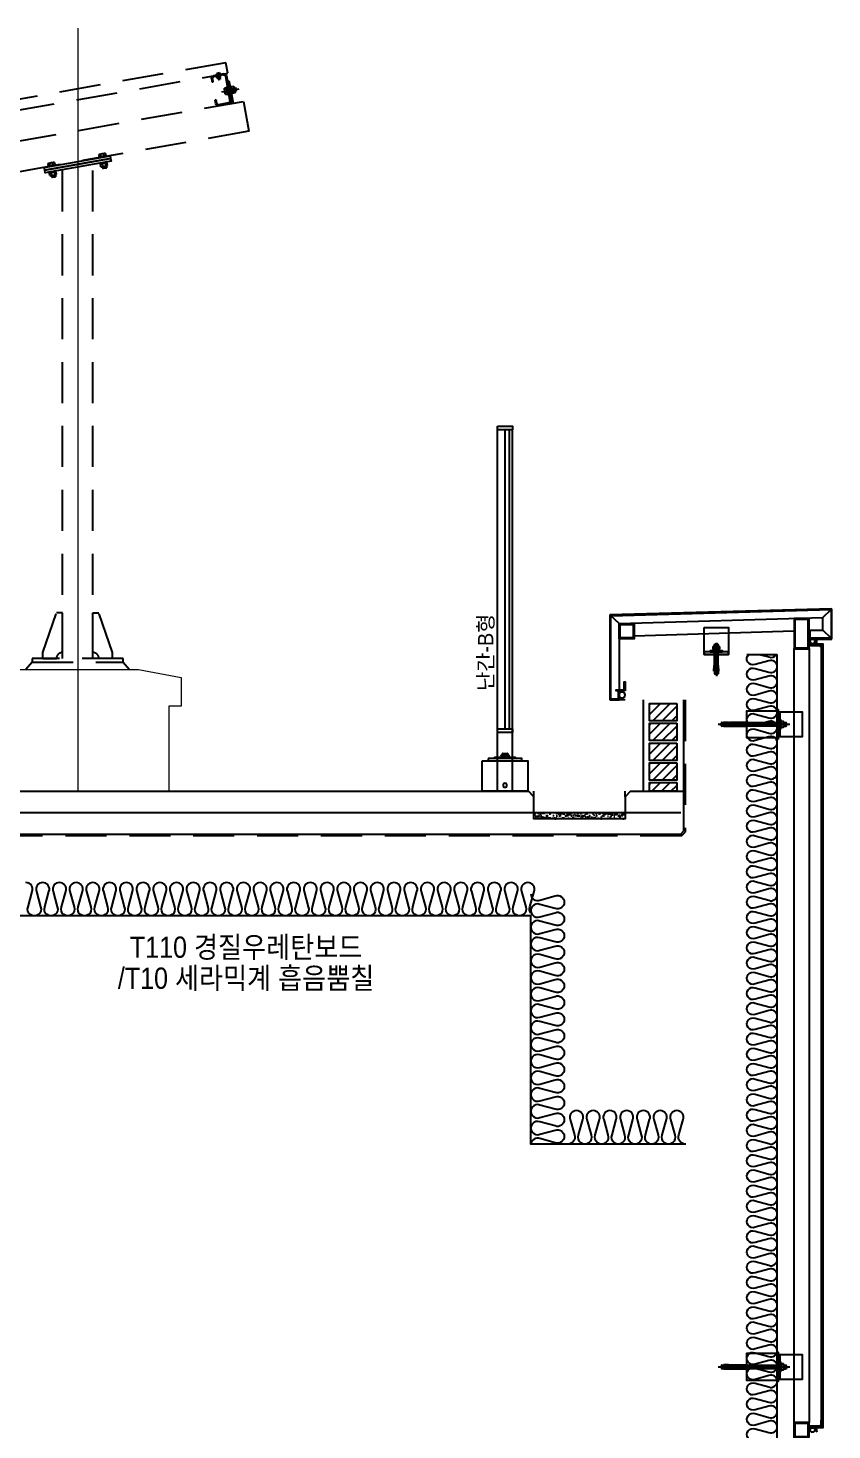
# Model space of a CAD drawing. Header units: millimetres. Extents: x 19868 to 801382, y -4805 to 85279.
# Drawn here: x 551775 to 554418, y 78629 to 83238 of the extents above; entities that cross this region are included whole.
import ezdxf
from ezdxf.enums import TextEntityAlignment as Align

# ---------------------------------------------------------------- set-up
doc = ezdxf.new("R2010")
doc.units = ezdxf.units.MM
doc.header["$LTSCALE"] = 250
doc.linetypes.add('CENTER', pattern=[50.8, 31.75, -6.35, 6.35, -6.35])
doc.linetypes.add('HID', pattern=[2.8, 1.8, -1])
for name, color, linetype in [('0-Sheet', 7, 'Continuous'), ('A-ELE-8', 8, 'Continuous'), ('A-ETC-8', 8, 'Continuous'), ('A-FIN', 6, 'Continuous'), ('A-FIN-8', 8, 'Continuous'), ('A-FIN-9', 7, 'Continuous'), ('A-HAT', 252, 'Continuous'), ('A-HAT-9', 9, 'Continuous'), ('A-HAT-WIREMESH', 9, 'g_mesh'), ('A-WALL', 3, 'Continuous'), ('A-WP', 1, 'HID'), ('ISL', 251, 'Continuous'), ('S-ELE-5', 8, 'Continuous'), ('태양광', 7, 'Continuous'), ('태양광 모듈', 150, 'Continuous'), ('태양광구조물', 7, 'Continuous')]:
    doc.layers.add(name, color=color, linetype=linetype)
doc.layers.add('A-ELE-9', color=9, linetype='Continuous', lineweight=5)
doc.layers.add('CEN', color=1, linetype='Continuous', lineweight=9)
doc.layers.add('NOPLOT', color=191, linetype='Continuous', plot=False)
doc.layers.add('NOPLOT-단열', color=225, linetype='Continuous', plot=False)
doc.styles.add('Gdim', font='')
doc.styles.get('Gdim').set_extended_font_data('Dotum')
doc.linetypes.add('g_mesh', pattern='A,10,-0.8,["X",Gdim,S=0.6,R=0,X=-0.15,Y=-0.3],-0.8', length=11.6)

# ---------------------------------------------------------------- blocks, each defined once
blk = doc.blocks.new('A$C632c858f')
at = {"layer": 'A-ETC-8'}
blk.add_arc((-2.8, 0), 24, 341.8248, 18.1752, dxfattribs=at)
blk.add_ellipse((34, 0), major_axis=(7.59, 0), ratio=0.987937, dxfattribs=at)
blk = doc.blocks.new('A$Cae507117')
at = {"layer": 'A-ETC-8'}
for points in [[(-50, 0), (-50, -50), (0, -50), (0, 0)], [(-46.8, -3.2), (-46.8, -46.8), (-3.2, -46.8), (-3.2, -3.2)]]:
    blk.add_lwpolyline(points, close=True, dxfattribs=at)
blk = doc.blocks.new('너트 M12')
for p, q in [((-9, 0), (9, 0)), ((-9.5, -9), (-9.5, -0.5)), ((9, -9.5), (-9, -9.5)), ((0, -8.3), (0, -1.2)), ((9.5, -0.5), (9.5, -9))]:
    blk.add_line(p, q)
for centre, start, end in [((-9, -0.5), 90, 180), ((-9, -9), 180, 270), ((9, -0.5), 0, 90), ((9, -9), 270, 0)]:
    blk.add_arc(centre, 0.5, start, end)
at = {"extrusion": (0, 0, -1)}
for centre, major_axis, ratio, start_param, end_param in [((-4.8, -0.9), (-4.75, 0.31), 0.185359, -0.024388, 3.141593), ((4.8, -0.9), (4.75, 0.31), 0.185108, 3.141593, 6.30754), ((-4.8, -8.6), (4.75, 0.31), 0.187111, 0, 3.166211), ((4.8, -8.6), (-4.75, 0.31), 0.185991, 3.117121, 6.283185)]:
    blk.add_ellipse(centre, major_axis=major_axis, ratio=ratio, start_param=start_param, end_param=end_param, dxfattribs=at)
blk = doc.blocks.new('A$C4fb6b26a')
at = {"layer": 'A-ETC-8'}
for p, q in [((-277.5, -40), (-42.5, -40)), ((-267.5, -35.5), (-267.5, -44.5)), ((-265.5, -34), (-266, -34)), ((-266, -46), (-265.5, -46)), ((-254.5, -35.5), (-265.5, -34)), ((-265.5, -46), (-254.5, -44.5)), ((-260.1, -34.8), (-260.1, -36.5)), ((-260.1, -43.5), (-260.1, -45.2)), ((-259.6, -37.3), (-257.8, -38.5)), ((-259.6, -42.7), (-257.8, -41.5)), ((-244.1, -33.8), (-259.1, -33.8)), ((-249.6, -39), (-256.2, -39)), ((-249.6, -41), (-256.2, -41)), ((-254.5, -35.5), (-240.5, -35.5)), ((-254.5, -44.5), (-240.5, -44.5)), ((-249.1, -38.5), (-249.1, -38)), ((-249.1, -42), (-249.1, -41.5)), ((-245.1, -42), (-245.1, -38)), ((-244.1, -33.8), (-241.1, -33.8)), ((-241.1, -33.8), (-241.1, -46.2)), ((-240.5, -46), (-240.5, -34)), ((-237.5, -34), (-240.5, -34)), ((-240.5, -46), (-237.5, -46)), ((-237.5, -46), (-237.5, -34)), ((-183.5, -34), (-237.5, -34)), ((-237.5, -46), (-183.5, -46)), ((-183.5, -34), (-74, -34)), ((-74, -46), (-183.5, -46)), ((-80, 0), (-80, -80)), ((-62.7, -44.5), (-52.5, -44.5)), ((-62.5, -34), (-54, -34)), ((-62.5, -35.5), (-52.5, -35.5)), ((-62.5, -46), (-54, -46)), ((-54, -46), (-54, -34)), ((-52.5, -35.5), (-54, -34)), ((-52.5, -44.5), (-54, -46)), ((-52.5, -44.5), (-52.5, -35.5)), ((-259.1, -46.2), (-244.1, -46.2)), ((-244.1, -46.2), (-241.1, -46.2))]:
    blk.add_line(p, q, dxfattribs=at)
for points in [[(-83.5, 4.5), (-83.5, -84.5), (-183.5, -84.5), (-183.5, 4.5)], [(-80, -80), (-74, -80), (-74, 0), (-80, 0)], [(-74, -25), (-74, -55), (-72, -55), (-72, -25)]]:
    blk.add_lwpolyline(points, close=True, dxfattribs=at)
blk.add_lwpolyline([(-80, 7.5), (-80, -87.5, -0.414214), (-81, -88.5), (-83.5, -88.5), (-83.5, 8.5), (-81, 8.5, -0.414214)], format="xyb", close=True, dxfattribs=at)
blk.add_lwpolyline([(-80, -80), (0, -80), (0, 0), (-80, 0)], dxfattribs=at)
for centre, radius, start, end in [((-266, -35.5), 1.5, 90, 180), ((-266, -44.5), 1.5, 180, 270), ((-259.1, -34.8), 1, 90, 180), ((-259.1, -36.5), 1, 180, 236.3099), ((-259.1, -43.5), 1, 123.6901, 180), ((-259.1, -45.2), 1, 180, 270), ((-256.2, -36), 3, 236.3099, 270), ((-256.2, -44), 3, 90, 123.6901), ((-249.6, -38.5), 0.5, 270, 0), ((-249.6, -41.5), 0.5, 0, 90), ((-247.1, -38), 2, 90, 180), ((-247.1, -42), 2, 180, 270), ((-247.1, -38), 2, 0, 90), ((-247.1, -42), 2, 270, 0)]:
    blk.add_arc(centre, radius, start, end, dxfattribs=at)
at = {"layer": 'A-ETC-8', "xscale": -1, "rotation": 90}
blk.add_blockref('너트 M12', (-72, -40), dxfattribs=at)
blk = doc.blocks.new('A$Cab6a45e4')
at = {"layer": 'A-HAT-9'}
h = blk.add_hatch(dxfattribs=at)
h.set_pattern_fill('AR-SAND', color=256, scale=0.3)
h.set_pattern_definition([(37.5, (-113396.389, 321984.363), (-0.4800094, 14.6823971), [0, -11.5824, 0, -12.954, 0, -12.3825]), (7.5, (-113396.389, 321984.363), (13.4856985, 21.504753), [0, -6.2484, 0, -10.4394, 0, -4.0005]), (327.5, (-113405.761, 321984.363), (23.7297711, 0.04311554), [0, -3.81, 0, -13.716, 0, -17.907]), (317.5, (-113405.761, 321984.363), (22.9066936, 6.6878797), [0, -1.905, 0, -8.9916, 0, -10.287])])
h.paths.add_polyline_path([(0, 45), (300, 45), (300, 25), (0, 25)])
at = {"layer": 'A-FIN'}
for points in [[(-18, 116), (0, 98), (0, 25), (300, 25), (300, 98), (318, 116)], [(0, 45), (300, 45)]]:
    blk.add_lwpolyline(points, dxfattribs=at)
at = {"layer": 'NOPLOT'}
for p, q in [((0, 98), (0, 116)), ((300, 98), (300, 116))]:
    blk.add_line(p, q, dxfattribs=at)
blk = doc.blocks.new('M12-STUD ANCHOR')
at = {"layer": 'A-ETC-8'}
for p, q in [((22.7, 48), (23.9, 49.2)), ((34.7, 48), (22.7, 48)), ((22.7, -20.8), (22.7, 48)), ((33.5, 49.2), (23.9, 49.2)), ((23.9, -20.8), (23.9, 49.2)), ((28.7, 54.2), (28.7, -55.8)), ((33.5, 49.2), (34.7, 48)), ((33.5, -20.8), (33.5, 49.2)), ((34.7, -20.8), (34.7, 48)), ((17.8, 33.7), (17.8, 40.7)), ((28.2, 30.2), (18, 31.2)), ((18, 28.2), (18, 31.2)), ((18, 31.2), (29.2, 31.2)), ((28.2, 27.2), (18, 28.2)), ((28.7, 42.2), (19.2, 42.2)), ((28.7, 32.2), (19.2, 32.2)), ((23.3, 33.7), (23.3, 40.7)), ((28.2, 27.2), (28.2, 30.2)), ((39.5, 28.2), (28.2, 28.2)), ((28.7, 42.2), (38.2, 42.2)), ((28.7, 32.2), (38.2, 32.2)), ((29.2, 29.2), (29.2, 32.2)), ((39.5, 31.2), (29.2, 32.2)), ((39.5, 28.2), (29.2, 29.2)), ((34.2, 33.7), (34.2, 40.7)), ((39.5, 28.2), (39.5, 31.2)), ((39.7, 33.7), (39.7, 40.7)), ((20.5, -38.8), (21.7, -20.8)), ((28.7, -38.8), (20.5, -38.8)), ((21.7, -20.8), (24.3, -20.8)), ((22.7, -18.4), (34.7, -18.4)), ((22.7, -38.8), (22.7, -48.4)), ((22.7, -41.2), (34.7, -41.2)), ((22.7, -42.4), (34.7, -42.4)), ((28.7, -20.8), (24.8, -20.8)), ((25.8, -32.3), (32, -26.1)), ((26.2, -32.6), (32.3, -26.5)), ((31.1, -35.9), (27.5, -35.9)), ((31.1, -36.4), (27.5, -36.4)), ((35.7, -20.8), (28.7, -20.8)), ((31.1, -38.8), (28.7, -38.8)), ((32.3, -38.8), (36.9, -38.8)), ((34.7, -38.8), (34.7, -48.4)), ((36.9, -38.8), (35.7, -20.8)), ((22.7, -48.4), (28.7, -48.4)), ((28.7, -50.8), (22.7, -48.4)), ((28.7, -50.8), (34.7, -48.4)), ((34.7, -48.4), (28.7, -48.4))]:
    blk.add_line(p, q, dxfattribs=at)
for centre, radius, start, end in [((19.2, 40.7), 1.47, 90, 180), ((19.2, 33.7), 1.47, 180, 270), ((21.8, 40.7), 1.47, 360, 90), ((21.8, 33.7), 1.47, 270, 360), ((24.7, 40.7), 1.47, 90, 180), ((24.7, 33.7), 1.47, 180, 270), ((32.8, 40.7), 1.47, 360, 90), ((32.8, 33.7), 1.47, 270, 360), ((35.7, 40.7), 1.47, 90, 180), ((35.7, 33.7), 1.47, 180, 270), ((38.2, 40.7), 1.47, 360, 90), ((38.2, 33.7), 1.47, 270, 360), ((27.7, -21.9), 3.6, 161.9622, 315), ((27.7, -21.9), 3.12, 159.0667, 315), ((27.5, -34), 2.4, 135, 270), ((27.5, -34), 1.92, 135, 270), ((31.1, -25.3), 1.68, 315, 135), ((31.1, -25.3), 1.2, 315, 135), ((31.1, -37.6), 1.68, 314.4153, 90), ((31.1, -37.6), 1.2, 270, 90)]:
    blk.add_arc(centre, radius, start, end, dxfattribs=at)
blk = doc.blocks.new('A$C7453124a')
at = {"layer": 'A-ETC-8'}
for points in [[(-40, 88.4), (40, 88.4), (40, 0), (-40, 0)], [(-40, 8), (-40, 0), (40, 0), (40, 8)], [(-20, 8), (20, 8), (20, 12), (-20, 12)]]:
    blk.add_lwpolyline(points, close=True, dxfattribs=at)
blk.add_blockref('M12-STUD ANCHOR', (-28.7, -16.2), dxfattribs=at)
blk = doc.blocks.new('A$C74a2a393')
at = {"layer": 'A-ETC-8'}
for points in [[(-50, -100), (-50, 0), (0, 0), (0, -100)], [(-46.8, -96.8), (-46.8, -3.2), (-3.2, -3.2), (-3.2, -96.8)]]:
    blk.add_lwpolyline(points, close=True, dxfattribs=at)
blk = doc.blocks.new('A$Ca447c92b')
at = {"layer": '0-Sheet'}
for p, q in [((-250, 130, 0), (-250, -150)), ((-247, -147), (-247, 127.1, 0)), ((-223, -120), (-223, -147)), ((-208, -120), (-220, -120)), ((-220, -150), (-220, -123)), ((-220, -123), (-208, -123)), ((-208, -123), (-208, -120)), ((-250, -150), (-220, -150)), ((-223, -147), (-247, -147))]:
    blk.add_line(p, q, dxfattribs=at)
at = {"layer": 'A-ETC-8'}
for p, q in [((450, 120.9, 0), (477, 147, 0)), ((-220, 100.9, 0), (-247, 127, 0)), ((-220, 100.9, 0), (450, 120.9, 0)), ((-220, 100.9, 0), (-220, -120)), ((-170, 61.3, 0), (355, 77.4, 0)), ((408, 53, 0), (408, 80, 0)), ((477, 53, 0), (450, 80, 0))]:
    blk.add_line(p, q, dxfattribs=at)
at = {"layer": 'A-ETC-8', "elevation": 0}
blk.add_lwpolyline([(408, 80), (450, 80), (450, 120.9)], dxfattribs=at)
blk.add_lwpolyline([(442, 31), (407, 31), (407, 42), (405, 42), (405, 29), (440.3, 29, 0.226541), (444, 25.3), (444, 10.3), (446, 10.3), (446, 27, -0.414214)], format="xyb", close=True, dxfattribs=at)
blk.add_lwpolyline([(-200, -120), (-230, -120), (-230, -117), (-203, -117), (-203, -90), (-200, -90)], close=True, dxfattribs=at)
at = {"layer": 'A-ETC-8'}
blk.add_arc((-210, -213.7), 64.5, 81.0843, 98.9157, dxfattribs=at)
at = {"layer": 'A-ETC-8', "extrusion": (0, 0, -1)}
blk.add_ellipse((-210, -133.5), major_axis=(0, 10), ratio=0.999542, dxfattribs=at)
at = {"layer": 'A-FIN-9'}
for p, q in [((480, 150, 0), (-250, 130, 0)), ((-247, 127, 0), (477, 147, 0)), ((477, 147, 0), (477, 53, 0)), ((480, 50, 0), (480, 150, 0)), ((405, 53, 0), (405, 43, 0)), ((477, 53, 0), (405, 53, 0)), ((405, 53, 0), (405, 43, 0)), ((408, 43, 0), (408, 50, 0)), ((408, 43, 0), (408, 50, 0)), ((408, 50, 0), (480, 50, 0)), ((405, 43, 0), (408, 43, 0)), ((405, 43, 0), (408, 43, 0))]:
    blk.add_line(p, q, dxfattribs=at)
at = {"layer": 'A-ETC-8', "xscale": -1}
for name, p in [('A$Cae507117', (-220, 100.9, 0)), ('A$C74a2a393', (355.2, 118.1, 0))]:
    blk.add_blockref(name, p, dxfattribs=at)
at = {"layer": 'A-ETC-8'}
blk.add_blockref('A$C7453124a', (100, 0), dxfattribs=at)
at = {"layer": 'A-ETC-8', "rotation": 180}
blk.add_blockref('A$C632c858f', (450, 42.5, 0), dxfattribs=at)
blk.add_blockref('A$C632c858f', (450, 42.5, 0), dxfattribs=at)
blk = doc.blocks.new('옥탑난간')
at = {"layer": 'A-ELE-8'}
for p, q in [((-25, 0), (-25, 1188)), ((-15, 205), (-15, 1188)), ((0, 205), (0, 1188)), ((25, 0), (25, 1188)), ((-35, 110.5), (35, 110.5)), ((-13, 117.5), (-13, 111.5)), ((11, 118.5), (-11, 118.5)), ((-9, 123.5), (-8, 124.5)), ((-9, 123.5), (-9, 111.5)), ((9, 123.5), (-9, 123.5)), ((8, 124.5), (-8, 124.5)), ((-8, 124.5), (-8, 118.5)), ((8, 124.5), (9, 123.5)), ((8, 124.5), (8, 118.5)), ((9, 123.5), (9, 111.5)), ((13, 117.5), (13, 111.5))]:
    blk.add_line(p, q, dxfattribs=at)
for points in [[(25, 1200), (-25, 1200), (-25, 1188), (25, 1188)], [(25, 205), (-25, 205), (-25, 193), (25, 193)], [(75, 100), (-75, 100), (-75, 0), (75, 0)], [(55, 108), (55, 100), (-55, 100), (-55, 108)], [(35, 108), (35, 110.5), (-35, 110.5), (-35, 108)]]:
    blk.add_lwpolyline(points, close=True, dxfattribs=at)
blk.add_circle((0, 19.5), 6.5, dxfattribs=at)
for centre, radius, start, end in [((-11, 116), 2.5, 36.8699, 143.1301), ((-11, 113), 2.5, 216.8699, 323.1301), ((0, 77.5), 41, 77.3196, 102.6804), ((0, 151.5), 41, 257.3196, 282.6804), ((11, 116), 2.5, 36.8699, 143.1301), ((11, 113), 2.5, 216.8699, 323.1301), ((11, 113), 2.5, 216.8699, 323.1301)]:
    blk.add_arc(centre, radius, start, end, dxfattribs=at)
blk = doc.blocks.new('G$CE9AAA169')
at = {"color": 8}
for p, q in [((10.9, 18), (10, 17.1)), ((10, 6.9), (10, 17.1)), ((10, 6.9), (10.9, 6)), ((15.3, 18), (10.9, 18)), ((10.9, 6), (10.9, 18)), ((15.3, 6), (10.9, 6)), ((15.3, 3.8), (15.3, 20.2)), ((16.2, 23), (24.4, 23)), ((24.4, 17.5), (16.2, 17.5)), ((24.4, 6.5), (16.2, 6.5)), ((16.2, 1), (24.4, 1)), ((25.3, 3.8), (25.3, 20.2)), ((28.3, 12), (25.3, 13.7)), ((25.3, 12), (28.3, 10.3)), ((47.1, 23), (40, 23)), ((40, 1), (40, 23)), ((40, 17.5), (47.1, 17.5)), ((40, 6.5), (47.1, 6.5)), ((47.1, 1), (40, 1)), ((48, 3.8), (48, 20.2))]:
    blk.add_line(p, q, dxfattribs=at)
for points in [[(25.3, 1.3), (28.3, 1.3), (28.3, 22.8), (25.3, 22.8)], [(37.5, 0), (37.5, 24), (40, 24), (40, 0)]]:
    blk.add_lwpolyline(points, close=True, dxfattribs=at)
for centre, radius, start, end in [((20.1, 20.2), 4.82, 145.3301, 214.6699), ((33.3, 12), 18, 162.2591, 197.7409), ((20.1, 3.8), 4.82, 145.3301, 214.6699), ((20.5, 20.2), 4.82, 325.3301, 34.6699), ((7.3, 12), 18, 342.2591, 17.7409), ((20.5, 3.8), 4.82, 325.3301, 34.6699), ((43.2, 20.2), 4.82, 325.3301, 34.6699), ((30, 12), 18, 342.2591, 17.7409), ((43.2, 3.8), 4.82, 325.3301, 34.6699)]:
    blk.add_arc(centre, radius, start, end, dxfattribs=at)
at = {"layer": '태양광', "color": 1, "linetype": 'CENTER', "ltscale": 0.3}
blk.add_line((58, 12), (0, 12), dxfattribs=at)
blk = doc.blocks.new('G$C40D0023C')
at = {"color": 8}
for p, q in [((0, 10.1), (0, 1.4)), ((0.5, 11.5), (4.5, 11.5)), ((0.5, 8.7), (4.5, 8.7)), ((0.5, 2.9), (4.5, 2.9)), ((0.5, 0), (4.5, 0)), ((5, 10.1), (5, 1.4))]:
    blk.add_line(p, q, dxfattribs=at)
for centre, radius, start, end in [((2.4, 10.1), 2.43, 143.5307, 216.4693), ((9, 5.8), 9, 161.2917, 198.7083), ((2.4, 1.4), 2.43, 143.5307, 216.4693), ((2.6, 10.1), 2.43, 323.5307, 36.4693), ((-4, 5.8), 9, 341.2917, 18.7083), ((2.6, 1.4), 2.43, 323.5307, 36.4693)]:
    blk.add_arc(centre, radius, start, end, dxfattribs=at)
blk = doc.blocks.new('G$C8948AF4A')
at = {"color": 8}
for p, q in [((0, 12.2), (1.5, 12.2)), ((0, 0), (0, 12.2)), ((0, 7), (1.5, 6.1)), ((0, 6.1), (1.5, 5.2)), ((1.5, 0), (0, 0)), ((1.5, 12.2), (1.5, 0))]:
    blk.add_line(p, q, dxfattribs=at)
blk = doc.blocks.new('G$C516BF46D')
for name, p in [('G$C40D0023C', (0, 0.3)), ('G$C8948AF4A', (5, 0))]:
    blk.add_blockref(name, p)
blk = doc.blocks.new('G$C8DD5E604')
at = {"color": 1, "linetype": 'CENTER', "ltscale": 0.3}
blk.add_line((0, 6.1), (23, 6.1), dxfattribs=at)
at = {"color": 8}
for p, q in [((1.1, 8.6), (1.6, 9.1)), ((1.1, 8.6), (1.1, 3.6)), ((1.1, 8.6), (6.4, 8.6)), ((1.6, 3.1), (1.1, 3.6)), ((1.1, 3.6), (6.4, 3.6)), ((1.6, 3.1), (1.6, 9.1)), ((12.9, 9.1), (1.6, 9.1)), ((12.9, 3.1), (1.6, 3.1)), ((16.1, 0), (16.1, 12.2)), ((16.1, 12.2), (17.6, 12.2)), ((16.1, 7), (17.6, 6.1)), ((16.1, 6.1), (17.6, 5.2)), ((17.6, 0), (16.1, 0)), ((17.6, 12.2), (17.6, 0)), ((21.1, 11.9), (17.6, 11.9)), ((17.6, 11.9), (17.6, 0.3)), ((21.1, 9), (17.6, 9)), ((21.1, 3.2), (17.6, 3.2)), ((21.1, 0.3), (17.6, 0.3)), ((21.6, 10.4), (21.6, 1.8))]:
    blk.add_line(p, q, dxfattribs=at)
for centre, radius, start, end in [((19.2, 10.4), 2.43, 323.5307, 36.4693), ((12.6, 6.1), 9, 341.2917, 18.7083), ((19.2, 1.8), 2.43, 323.5307, 36.4693)]:
    blk.add_arc(centre, radius, start, end, dxfattribs=at)
blk.add_blockref('G$C516BF46D', (6.4, 0), dxfattribs=at)
blk = doc.blocks.new('G$CC1AFC2AA')
at = {"color": 9, "ltscale": 0.1}
for p, q in [((42.3, 100), (76.3, 100)), ((42.5, 96.8), (76.1, 96.8)), ((34.3, 92), (34.3, 8)), ((34.3, 67), (34.3, 8)), ((37.5, 91.8), (37.5, 8)), ((81.1, 91.8), (81.1, 80)), ((81.1, 80), (84.3, 80)), ((84.3, 92), (84.3, 80)), ((42.3, 0), (76.3, 0)), ((42.5, 3.2), (76.1, 3.2)), ((81.1, 8.2), (81.1, 20)), ((81.1, 20), (84.3, 20)), ((84.3, 8), (84.3, 20))]:
    blk.add_line(p, q, dxfattribs=at)
at = {"color": 9}
for p, q in [((28.3, 70), (28.3, 0)), ((34.3, 75), (33.3, 75)), ((34.3, 75), (34.3, 0)), ((34.3, 75), (34.3, 0)), ((28.3, 0), (34.3, 0))]:
    blk.add_line(p, q, dxfattribs=at)
at = {"color": 9, "ltscale": 0.1}
for centre, radius, start, end in [((42.3, 92), 8, 90, 180), ((42.5, 91.8), 5, 90, 180), ((76.1, 91.8), 5, 0, 90), ((76.3, 92), 8, 0, 90), ((42.3, 8), 8, 180, 270), ((42.5, 8.2), 5, 180, 270), ((76.1, 8.2), 5, 270, 0), ((76.3, 8), 8, 270, 0)]:
    blk.add_arc(centre, radius, start, end, dxfattribs=at)
at = {"color": 9}
blk.add_arc((33.3, 70), 5, 90, 180, dxfattribs=at)
at = {"layer": '태양광', "color": 9, "rotation": 90}
blk.add_blockref('G$C8DD5E604', (65.4, 83.9), dxfattribs=at)
at = {"layer": '태양광', "color": 9}
blk.add_blockref('G$CE9AAA169', (0, 31), dxfattribs=at)
blk = doc.blocks.new('G$CB3066EF5')
at = {"layer": '태양광', "color": 8}
for p, q in [((0.9, 18), (0, 17.1)), ((0, 6.9), (0, 17.1)), ((0, 6.9), (0.9, 6)), ((6.5, 18), (0.9, 18)), ((0.9, 6), (0.9, 18)), ((6.5, 6), (0.9, 6)), ((6.5, 3.8), (6.5, 20.2)), ((7.4, 23), (15.6, 23)), ((15.6, 17.5), (7.4, 17.5)), ((15.6, 6.5), (7.4, 6.5)), ((7.4, 1), (15.6, 1)), ((16.5, 3.8), (16.5, 20.2)), ((19.5, 12), (16.5, 13.7)), ((16.5, 12), (19.5, 10.3)), ((47.1, 23), (40, 23)), ((40, 1), (40, 23)), ((40, 17.5), (47.1, 17.5)), ((40, 6.5), (47.1, 6.5)), ((47.1, 1), (40, 1)), ((48, 3.8), (48, 20.2))]:
    blk.add_line(p, q, dxfattribs=at)
for points in [[(16.5, 1.2), (19.5, 1.2), (19.5, 22.8), (16.5, 22.8)], [(37.5, 0), (37.5, 24), (40, 24), (40, 0)]]:
    blk.add_lwpolyline(points, close=True, dxfattribs=at)
for centre, radius, start, end in [((11.3, 20.2), 4.82, 145.3301, 214.6699), ((24.5, 12), 18, 162.2591, 197.7409), ((11.3, 3.8), 4.82, 145.3301, 214.6699), ((11.7, 20.2), 4.82, 325.3301, 34.6699), ((-1.5, 12), 18, 342.2591, 17.7409), ((11.7, 3.8), 4.82, 325.3301, 34.6699), ((43.2, 20.2), 4.82, 325.3301, 34.6699), ((30, 12), 18, 342.2591, 17.7409), ((43.2, 3.8), 4.82, 325.3301, 34.6699)]:
    blk.add_arc(centre, radius, start, end, dxfattribs=at)
blk = doc.blocks.new('G$CB85E6AD0')
at = {"color": 9}
for points in [[(0, 37.5), (220, 37.5), (220, 28.5), (0, 28.5)], [(0, 28.5), (220, 28.5), (220, 19.5), (0, 19.5)]]:
    blk.add_lwpolyline(points, close=True, dxfattribs=at)
at = {"rotation": 90}
for p in [(37, 0), (207, 0)]:
    blk.add_blockref('G$CB3066EF5', p, dxfattribs=at)
blk = doc.blocks.new('A$Ce87958d9')
at = {"layer": 'A-ELE-9', "linetype": 'Continuous', "ltscale": 0.3, "elevation": 0}
blk.add_lwpolyline([(-2100, -420), (-2100, -140), (-2140, -140), (-2140, -45.7), (-2000, -20), (-1600, -20), (-1460, -45.7), (-1460, -140), (-1500, -140), (-1500, -420)], dxfattribs=at)
at = {"layer": 'CEN', "linetype": 'Continuous'}
blk.add_line((-1800, 2089.1, 0), (-1800, -420, 0), dxfattribs=at)
at = {"layer": 'S-ELE-5', "linetype": 'HID', "ltscale": 0.3}
for p, q in [((-1850, 16, 0), (-1850, 1623.4, 0)), ((-1750, 16, 0), (-1750, 1641, 0)), ((-1914.5, 36, 0), (-1870, 166, 0)), ((-1850, 166, 0), (-1870, 166, 0)), ((-1850, 36, 0), (-1850, 166, 0)), ((-1750, 36, 0), (-1750, 166, 0)), ((-1750, 166, 0), (-1730, 166, 0)), ((-1685.5, 36, 0), (-1730, 166, 0)), ((-1950, 4, 0), (-1970, -20, 0)), ((-1914.5, 16, 0), (-1914.5, 36, 0)), ((-1914.5, 16, 0), (-1870, 16, 0)), ((-1685.5, 16, 0), (-1730, 16, 0)), ((-1685.5, 16, 0), (-1685.5, 36, 0)), ((-1650, 4, 0), (-1630, -20, 0))]:
    blk.add_line(p, q, dxfattribs=at)
at = {"layer": 'S-ELE-5', "linetype": 'HID', "ltscale": 0.3, "elevation": 0}
blk.add_lwpolyline([(-1950, 16), (-1950, 4), (-1650, 4), (-1650, 16)], close=True, dxfattribs=at)
at = {"layer": 'S-ELE-5', "linetype": 'HID', "ltscale": 0.3}
for centre, start, end in [((-1850, 16, 0), 90, 180), ((-1750, 16, 0), 0, 90)]:
    blk.add_arc(centre, 20, start, end, dxfattribs=at)
at = {"layer": '태양광 모듈', "linetype": 'HID', "ltscale": 0.3, "elevation": 0}
blk.add_lwpolyline([(-2423.4, 1743.6), (-1306.7, 1940.5), (-1312.8, 1975), (-2429.5, 1778.1)], close=True, dxfattribs=at)
at = {"layer": '태양광구조물', "color": 9, "linetype": 'HID', "ltscale": 0.3, "elevation": 0}
blk.add_lwpolyline([(-6966.7, 841), (-1254.8, 1848.1), (-1237.5, 1749.7), (-6949.4, 742.5)], close=True, dxfattribs=at)
at = {"layer": '태양광구조물', "xscale": -0.9999999999999998, "rotation": 9.999999999999082}
blk.add_blockref('G$CC1AFC2AA', (-1261.4, 1847, 0), dxfattribs=at)
at = {"layer": '태양광구조물', "rotation": 9.999999999993062}
blk.add_blockref('G$CB85E6AD0', (-1903.5, 1594.1, 0), dxfattribs=at)

msp = doc.modelspace()

# ---------------------------------------------------------------- hatches: boundary and pattern name
at = {"layer": 'A-HAT', "lineweight": -3}
h = msp.add_hatch(dxfattribs=at)
h.set_pattern_fill('ANSI31', color=256, scale=7, style=0)
h.set_pattern_definition([(45, (470338.392, 83339.05), (-15.715448, 15.715448), [])])
h.paths.add_polyline_path([(553818.2, 81017.4), (553908.2, 81017.4), (553908.2, 80960.4), (553818.2, 80960.4)])
h = msp.add_hatch(dxfattribs=at)
h.set_pattern_fill('ANSI31', color=256, scale=7, style=0)
h.set_pattern_definition([(45, (470338.392, 83274.05), (-15.715448, 15.715448), [])])
h.paths.add_polyline_path([(553818.2, 80952.4), (553908.2, 80952.4), (553908.2, 80895.4), (553818.2, 80895.4)])
h = msp.add_hatch(dxfattribs=at)
h.set_pattern_fill('ANSI31', color=256, scale=7, style=0)
h.set_pattern_definition([(45, (470338.392, 83209.05), (-15.715448, 15.715448), [])])
h.paths.add_polyline_path([(553818.2, 80887.4), (553908.2, 80887.4), (553908.2, 80830.4), (553818.2, 80830.4)])
h = msp.add_hatch(dxfattribs=at)
h.set_pattern_fill('ANSI31', color=256, scale=7, style=0)
h.set_pattern_definition([(45, (470338.392, 83144.05), (-15.715448, 15.715448), [])])
h.paths.add_polyline_path([(553818.2, 80822.4), (553908.2, 80822.4), (553908.2, 80765.4), (553818.2, 80765.4)])
h = msp.add_hatch(dxfattribs=at)
h.set_pattern_fill('ANSI31', color=256, scale=7, style=0)
h.set_pattern_definition([(45, (470338.392, 83079.05), (-15.715448, 15.715448), [])])
h.paths.add_polyline_path([(553818.2, 80757.4), (553908.2, 80757.4), (553908.2, 80728.9), (553818.2, 80728.9)])

# ---------------------------------------------------------------- linework, layer by layer
at = {"layer": '0-Sheet'}
msp.add_line((553730.2, 81055.9, 0), (553730.2, 81058.9, 0), dxfattribs=at)
at = {"layer": 'A-ETC-8'}
for p, q in [((554293.2, 81198.5, 0), (554293.2, 78653.9)), ((554343.2, 81198.5, 0), (554343.2, 78653.9))]:
    msp.add_line(p, q, dxfattribs=at)
at = {"layer": 'A-ETC-8', "elevation": 0}
msp.add_lwpolyline([(554380.2, 78640.4), (554345.2, 78640.4), (554345.2, 78629.4), (554343.2, 78629.4), (554343.2, 78642.4), (554378.6, 78642.4, -0.226541), (554382.2, 78646.1), (554382.2, 78660.8), (554384.2, 78660.8), (554384.2, 78644.4, 0.414214)], format="xyb", close=True, dxfattribs=at)
at = {"layer": 'A-FIN'}
for p, q in [((553798.2, 80728.9, 0), (553798.2, 81028.9, 0)), ((539156.2, 80728.9), (553420.2, 80728.9)), ((553756.2, 80728.9), (553938.2, 80728.9))]:
    msp.add_line(p, q, dxfattribs=at)
at = {"layer": 'A-FIN', "elevation": 0}
msp.add_lwpolyline([(554347.2, 81209.6), (554347.2, 81213.6), (554388.2, 81213.6), (554388.2, 78636.4), (554347.2, 78636.4), (554347.2, 78640.4), (554384.2, 78640.4), (554384.2, 81209.6), (554347.2, 81209.6)], close=True, dxfattribs=at)
at = {"layer": 'A-FIN-8'}
for p, q in [((553930.2, 81028.9, 0), (553930.2, 80597.1)), ((553920, 80586.9), (538656.4, 80586.9)), ((553920, 80586.9), (553930.2, 80597.1))]:
    msp.add_line(p, q, dxfattribs=at)
at = {"layer": 'A-HAT-WIREMESH', "ltscale": 0.6}
msp.add_line((553921.1, 80657.9), (538646.2, 80657.9), dxfattribs=at)
at = {"layer": 'A-WALL'}
for points in [[(553908.2, 81017.4), (553908.2, 80960.4), (553818.2, 80960.4), (553818.2, 81017.4)], [(553908.2, 80952.4), (553908.2, 80895.4), (553818.2, 80895.4), (553818.2, 80952.4)], [(553908.2, 80887.4), (553908.2, 80830.4), (553818.2, 80830.4), (553818.2, 80887.4)], [(553908.2, 80822.4), (553908.2, 80765.4), (553818.2, 80765.4), (553818.2, 80822.4)], [(553908.2, 80757.4), (553908.2, 80728.9), (553818.2, 80728.9), (553818.2, 80757.4)]]:
    msp.add_lwpolyline(points, close=True, dxfattribs=at)
at = {"layer": 'A-WP', "ltscale": 0.3}
for p, q in [((553935.2, 81028.9, 0), (553935.2, 80594.1)), ((553923.1, 80581.9), (538653.4, 80581.9)), ((553923.1, 80581.9), (553935.2, 80594.1))]:
    msp.add_line(p, q, dxfattribs=at)
at = {"layer": 'ISL'}
for p in [(554138.2, 81178.9, 0), (554238.2, 75828.9)]:
    msp.add_line(p, (554238.2, 81178.9, 0), dxfattribs=at)
for points in [[(554165.3, 78595.2, -1.449198), (554165.3, 78632.6), (554211.1, 78620.2, 0.524856), (554238.2, 78638.9, 0.524856), (554211.1, 78657.6), (554165.3, 78645.2, -1.449198), (554165.3, 78682.6), (554211.1, 78670.2, 0.524856), (554238.2, 78688.9, 0.524856), (554211.1, 78707.6), (554165.3, 78695.2, -1.449198), (554165.3, 78732.6), (554211.1, 78720.2, 0.524856), (554238.2, 78738.9, 0.524856), (554211.1, 78757.6), (554165.3, 78745.2, -1.449198), (554165.3, 78782.6), (554211.1, 78770.2, 0.524856), (554238.2, 78788.9, 0.524856), (554211.1, 78807.6), (554165.3, 78795.2, -1.449198), (554165.3, 78832.6), (554211.1, 78820.2, 0.524856), (554238.2, 78838.9, 0.524856), (554211.1, 78857.6), (554165.3, 78845.2, -1.449198), (554165.3, 78882.6), (554211.1, 78870.2, 0.524856), (554238.2, 78888.9, 0.524856), (554211.1, 78907.6), (554165.3, 78895.2, -1.449198), (554165.3, 78932.6), (554211.1, 78920.2, 0.524856), (554238.2, 78938.9, 0.524856), (554211.1, 78957.6), (554165.3, 78945.2, -1.449198), (554165.3, 78982.6), (554211.1, 78970.2, 0.524856), (554238.2, 78988.9, 0.524856), (554211.1, 79007.6), (554165.3, 78995.2, -1.449198), (554165.3, 79032.6), (554211.1, 79020.2, 0.524856), (554238.2, 79038.9, 0.524856), (554211.1, 79057.6), (554165.3, 79045.2, -1.449198), (554165.3, 79082.6), (554211.1, 79070.2, 0.524856), (554238.2, 79088.9, 0.524856), (554211.1, 79107.6), (554165.3, 79095.2, -1.449198), (554165.3, 79132.6), (554211.1, 79120.2, 0.524856), (554238.2, 79138.9, 0.524856), (554211.1, 79157.6), (554165.3, 79145.2, -1.449198), (554165.3, 79182.6), (554211.1, 79170.2, 0.524856), (554238.2, 79188.9, 0.524856), (554211.1, 79207.6), (554165.3, 79195.2, -1.449198), (554165.3, 79232.6), (554211.1, 79220.2, 0.524856), (554238.2, 79238.9, 0.524856), (554211.1, 79257.6), (554165.3, 79245.2, -1.449198), (554165.3, 79282.6), (554211.1, 79270.2, 0.524856), (554238.2, 79288.9, 0.524856), (554211.1, 79307.6), (554165.3, 79295.2, -1.449198), (554165.3, 79332.6), (554211.1, 79320.2, 0.524856), (554238.2, 79338.9, 0.524856), (554211.1, 79357.6), (554165.3, 79345.2, -1.449198), (554165.3, 79382.6), (554211.1, 79370.2, 0.524856), (554238.2, 79388.9, 0.524856), (554211.1, 79407.6), (554165.3, 79395.2, -1.449198), (554165.3, 79432.6), (554211.1, 79420.2, 0.524856), (554238.2, 79438.9, 0.524856), (554211.1, 79457.6), (554165.3, 79445.2, -1.449198), (554165.3, 79482.6), (554211.1, 79470.2, 0.524856), (554238.2, 79488.9, 0.524856), (554211.1, 79507.6), (554165.3, 79495.2, -1.449198), (554165.3, 79532.6), (554211.1, 79520.2, 0.524856), (554238.2, 79538.9, 0.524856), (554211.1, 79557.6), (554165.3, 79545.2, -1.449198), (554165.3, 79582.6), (554211.1, 79570.2, 0.524856), (554238.2, 79588.9, 0.524856), (554211.1, 79607.6), (554165.3, 79595.2, -1.449198), (554165.3, 79632.6), (554211.1, 79620.2, 0.524856), (554238.2, 79638.9, 0.524856), (554211.1, 79657.6), (554165.3, 79645.2, -1.449198), (554165.3, 79682.6), (554211.1, 79670.2, 0.524856), (554238.2, 79688.9, 0.524856), (554211.1, 79707.6), (554165.3, 79695.2, -1.449198), (554165.3, 79732.6), (554211.1, 79720.2, 0.524856), (554238.2, 79738.9, 0.524856), (554211.1, 79757.6), (554165.3, 79745.2, -1.449198), (554165.3, 79782.6), (554211.1, 79770.2, 0.524856), (554238.2, 79788.9, 0.524856), (554211.1, 79807.6), (554165.3, 79795.2, -1.449198), (554165.3, 79832.6), (554211.1, 79820.2, 0.524856), (554238.2, 79838.9, 0.524856), (554211.1, 79857.6), (554165.3, 79845.2, -1.449198), (554165.3, 79882.6), (554211.1, 79870.2, 0.524856), (554238.2, 79888.9, 0.524856), (554211.1, 79907.6), (554165.3, 79895.2, -1.449198), (554165.3, 79932.6), (554211.1, 79920.2, 0.524856), (554238.2, 79938.9, 0.524856), (554211.1, 79957.6), (554165.3, 79945.2, -1.449198), (554165.3, 79982.6), (554211.1, 79970.2, 0.524856), (554238.2, 79988.9, 0.524856), (554211.1, 80007.6), (554165.3, 79995.2, -1.449198), (554165.3, 80032.6), (554211.1, 80020.2, 0.524856), (554238.2, 80038.9, 0.524856), (554211.1, 80057.6), (554165.3, 80045.2, -1.449198), (554165.3, 80082.6), (554211.1, 80070.2, 0.524856), (554238.2, 80088.9, 0.524856), (554211.1, 80107.6), (554165.3, 80095.2, -1.449198), (554165.3, 80132.6), (554211.1, 80120.2, 0.524856), (554238.2, 80138.9, 0.524856), (554211.1, 80157.6), (554165.3, 80145.2, -1.449198), (554165.3, 80182.6), (554211.1, 80170.2, 0.524856), (554238.2, 80188.9, 0.524856), (554211.1, 80207.6), (554165.3, 80195.2, -1.449198), (554165.3, 80232.6), (554211.1, 80220.2, 0.524856), (554238.2, 80238.9, 0.524856), (554211.1, 80257.6), (554165.3, 80245.2, -1.449198), (554165.3, 80282.6), (554211.1, 80270.2, 0.524856), (554238.2, 80288.9, 0.524856), (554211.1, 80307.6), (554165.3, 80295.2, -1.449198), (554165.3, 80332.6), (554211.1, 80320.2, 0.524856), (554238.2, 80338.9, 0.524856), (554211.1, 80357.6), (554165.3, 80345.2, -1.449198), (554165.3, 80382.6), (554211.1, 80370.2, 0.524856), (554238.2, 80388.9, 0.524856), (554211.1, 80407.6), (554165.3, 80395.2, -1.449198), (554165.3, 80432.6), (554211.1, 80420.2, 0.524856), (554238.2, 80438.9, 0.524856), (554211.1, 80457.6), (554165.3, 80445.2, -1.449198), (554165.3, 80482.6), (554211.1, 80470.2, 0.524856), (554238.2, 80488.9, 0.524856), (554211.1, 80507.6), (554165.3, 80495.2, -1.449198), (554165.3, 80532.6), (554211.1, 80520.2, 0.524856), (554238.2, 80538.9, 0.524856), (554211.1, 80557.6), (554165.3, 80545.2, -1.449198), (554165.3, 80582.6), (554211.1, 80570.2, 0.524856), (554238.2, 80588.9, 0.524856), (554211.1, 80607.6), (554165.3, 80595.2, -1.449198), (554165.3, 80632.6), (554211.1, 80620.2, 0.524856), (554238.2, 80638.9, 0.524856), (554211.1, 80657.6), (554165.3, 80645.2, -1.449198), (554165.3, 80682.6), (554211.1, 80670.2, 0.524856), (554238.2, 80688.9, 0.524856), (554211.1, 80707.6), (554165.3, 80695.2, -1.449198), (554165.3, 80732.6), (554211.1, 80720.2, 0.524856), (554238.2, 80738.9, 0.524856), (554211.1, 80757.6), (554165.3, 80745.2, -1.449198), (554165.3, 80782.6), (554211.1, 80770.2, 0.524856), (554238.2, 80788.9, 0.524856), (554211.1, 80807.6), (554165.3, 80795.2, -1.449198), (554165.3, 80832.6), (554211.1, 80820.2, 0.524856), (554238.2, 80838.9, 0.524856), (554211.1, 80857.6), (554165.3, 80845.2, -1.449198), (554165.3, 80882.6), (554211.1, 80870.2, 0.524856), (554238.2, 80888.9, 0.524856), (554211.1, 80907.6), (554165.3, 80895.2, -1.449198), (554165.3, 80932.6), (554211.1, 80920.2, 0.524856), (554238.2, 80938.9, 0.524856), (554211.1, 80957.6), (554165.3, 80945.2, -1.449198), (554165.3, 80982.6), (554211.1, 80970.2, 0.524856), (554238.2, 80988.9, 0.524856), (554211.1, 81007.6), (554165.3, 80995.2, -1.449198), (554165.3, 81032.6), (554211.1, 81020.2, 0.524856), (554238.2, 81038.9, 0.524856), (554211.1, 81057.6), (554165.3, 81045.2, -1.449198), (554165.3, 81082.6), (554211.1, 81070.2, 0.524856), (554238.2, 81088.9, 0.524856), (554211.1, 81107.6), (554165.3, 81095.2, -1.449198), (554165.3, 81132.6), (554211.1, 81120.2, 0.524856), (554238.2, 81138.9, 0.524856), (554211.1, 81157.6), (554165.3, 81145.2, -0.83433), (554145, 81178.9, -0.83433)], [(554179, 81178.9), (554211.1, 81170.2, 0.367763), (554235.5, 81178.9, 0.367763)]]:
    msp.add_lwpolyline(points, format="xyb", dxfattribs=at)
at = {"layer": 'ISL', "elevation": 0}
for points in [[(553428.2, 80327.6, -0.259088), (553425.1, 80348.7), (553438.8, 80399.1, 0.524856), (553418.2, 80428.9, 0.524856), (553397.6, 80399.1), (553411.3, 80348.7, -1.449198), (553370.1, 80348.7), (553383.8, 80399.1, 0.524855), (553363.2, 80428.9, 0.524855), (553342.6, 80399.1), (553356.3, 80348.7, -1.449198), (553315.1, 80348.7), (553328.8, 80399.1, 0.524856), (553308.2, 80428.9, 0.524856), (553287.6, 80399.1), (553301.3, 80348.7, -1.449198), (553260.1, 80348.7), (553273.8, 80399.1, 0.524856), (553253.2, 80428.9, 0.524856), (553232.6, 80399.1), (553246.3, 80348.7, -1.449198), (553205.1, 80348.7), (553218.8, 80399.1, 0.524856), (553198.2, 80428.9, 0.524856), (553177.6, 80399.1), (553191.3, 80348.7, -1.449198), (553150.1, 80348.7), (553163.8, 80399.1, 0.524856), (553143.2, 80428.9, 0.524856), (553122.6, 80399.1), (553136.3, 80348.7, -1.449198), (553095.1, 80348.7), (553108.8, 80399.1, 0.524856), (553088.2, 80428.9, 0.524856), (553067.6, 80399.1), (553081.3, 80348.7, -1.449198), (553040.1, 80348.7), (553053.8, 80399.1, 0.524856), (553033.2, 80428.9, 0.524856), (553012.6, 80399.1), (553026.3, 80348.7, -1.449198), (552985.1, 80348.7), (552998.8, 80399.1, 0.524856), (552978.2, 80428.9, 0.524856), (552957.6, 80399.1), (552971.3, 80348.7, -1.449198), (552930.1, 80348.7), (552943.8, 80399.1, 0.524856), (552923.2, 80428.9, 0.524856), (552902.6, 80399.1), (552916.3, 80348.7, -0.524933), (552895.7, 80318.9, -0.524933), (552875.1, 80348.7), (552888.8, 80399.1, 0.524856), (552868.2, 80428.9, 0.524856), (552847.6, 80399.1), (552861.3, 80348.7, -1.449198), (552820.1, 80348.7), (552833.8, 80399.1, 0.524856), (552813.2, 80428.9, 0.524856), (552792.6, 80399.1), (552806.3, 80348.7, -1.449198), (552765.1, 80348.7), (552778.8, 80399.1, 0.524856), (552758.2, 80428.9, 0.524856), (552737.6, 80399.1), (552751.3, 80348.7, -1.449198), (552710.1, 80348.7), (552723.8, 80399.1, 0.524856), (552703.2, 80428.9, 0.524856), (552682.6, 80399.1), (552696.3, 80348.7, -1.449198), (552655.1, 80348.7), (552668.8, 80399.1, 0.524856), (552648.2, 80428.9, 0.524856), (552627.6, 80399.1), (552641.3, 80348.7, -1.449198), (552600.1, 80348.7), (552613.8, 80399.1, 0.524856), (552593.2, 80428.9, 0.524856), (552572.6, 80399.1), (552586.3, 80348.7, -1.449198), (552545.1, 80348.7), (552558.8, 80399.1, 0.524856), (552538.2, 80428.9, 0.524856), (552517.6, 80399.1), (552531.3, 80348.7, -1.449198), (552490.1, 80348.7), (552503.8, 80399.1, 0.524856), (552483.2, 80428.9, 0.524856), (552462.6, 80399.1), (552476.3, 80348.7, -1.449198), (552435.1, 80348.7), (552448.8, 80399.1, 0.524856), (552428.2, 80428.9, 0.524856), (552407.6, 80399.1), (552421.3, 80348.7, -1.449198), (552380.1, 80348.7), (552393.8, 80399.1, 0.524856), (552373.2, 80428.9, 0.524856), (552352.6, 80399.1), (552366.3, 80348.7, -1.449198), (552325.1, 80348.7), (552338.8, 80399.1, 0.524856), (552318.2, 80428.9, 0.524856), (552297.6, 80399.1), (552311.3, 80348.7, -1.449198), (552270.1, 80348.7), (552283.8, 80399.1, 0.524856), (552263.2, 80428.9, 0.524856), (552242.6, 80399.1), (552256.3, 80348.7, -1.449198), (552215.1, 80348.7), (552228.8, 80399.1, 0.524856), (552208.2, 80428.9, 0.524856), (552187.6, 80399.1), (552201.3, 80348.7, -1.449198), (552160.1, 80348.7), (552173.8, 80399.1, 0.524856), (552153.2, 80428.9, 0.524856), (552132.6, 80399.1), (552146.3, 80348.7, -1.449198), (552105.1, 80348.7), (552118.8, 80399.1, 0.524856), (552098.2, 80428.9, 0.524856), (552077.6, 80399.1), (552091.3, 80348.7, -1.449198), (552050.1, 80348.7), (552063.8, 80399.1, 0.524856), (552043.2, 80428.9, 0.524856), (552022.6, 80399.1), (552036.3, 80348.7, -1.449198), (551995.1, 80348.7), (552008.8, 80399.1, 0.524856), (551988.2, 80428.9, 0.524856), (551967.6, 80399.1), (551981.3, 80348.7, -1.449198), (551940.1, 80348.7), (551953.8, 80399.1, 0.524856), (551933.2, 80428.9, 0.524856), (551912.6, 80399.1), (551926.3, 80348.7, -1.449198), (551885.1, 80348.7), (551898.8, 80399.1, 0.524856), (551878.2, 80428.9, 0.524856), (551857.6, 80399.1), (551871.3, 80348.7, -1.449198), (551830.1, 80348.7), (551843.8, 80399.1, 0.524856), (551823.2, 80428.9, 0.524856), (551802.6, 80399.1), (551816.3, 80348.7, -1.449198), (551775.1, 80348.7), (551788.8, 80399.1, 0.524856), (551768.2, 80428.9, 0.524856)], [(553428.2, 80391.4, 0.524933), (553458, 80370.9), (553508.4, 80384.5, -0.524856), (553538.2, 80363.9, -0.524856), (553508.4, 80343.4), (553458, 80357, 1.449198), (553458, 80315.9), (553508.4, 80329.5, -0.524856), (553538.2, 80308.9, -0.524856), (553508.4, 80288.4), (553458, 80302, 1.449198), (553458, 80260.9), (553508.4, 80274.5, -0.524856), (553538.2, 80253.9, -0.524856), (553508.4, 80233.4), (553458, 80247, 1.449198), (553458, 80205.9), (553508.4, 80219.5, -0.524856), (553538.2, 80198.9, -0.524856), (553508.4, 80178.4), (553458, 80192, 1.449198), (553458, 80150.9), (553508.4, 80164.5, -0.524856), (553538.2, 80143.9, -0.524856), (553508.4, 80123.4), (553458, 80137, 1.449198), (553458, 80095.9), (553508.4, 80109.5, -0.524856), (553538.2, 80088.9, -0.524856), (553508.4, 80068.4), (553458, 80082, 1.449198), (553458, 80040.9), (553508.4, 80054.5, -0.524856), (553538.2, 80033.9, -0.524856), (553508.4, 80013.4), (553458, 80027, 1.449198), (553458, 79985.9), (553508.4, 79999.5, -0.524856), (553538.2, 79978.9, -0.524856), (553508.4, 79958.4), (553458, 79972, 1.449198), (553458, 79930.9), (553508.4, 79944.5, -0.524856), (553538.2, 79923.9, -0.524856), (553508.4, 79903.4), (553458, 79917, 1.449198), (553458, 79875.9), (553508.4, 79889.5, -0.524856), (553538.2, 79868.9, -0.524856), (553508.4, 79848.4), (553458, 79862, 1.449198), (553458, 79820.9), (553508.4, 79834.5, -0.524856), (553538.2, 79813.9, -0.524856), (553508.4, 79793.4), (553458, 79807, 1.449198), (553458, 79765.9), (553508.4, 79779.5, -0.524856), (553538.2, 79758.9, -0.524856), (553508.4, 79738.4), (553458, 79752, 1.449198), (553458, 79710.9), (553508.4, 79724.5, -0.524856), (553538.2, 79703.9, -0.524856), (553508.4, 79683.4), (553458, 79697, 1.449198), (553458, 79655.9), (553508.4, 79669.5, -0.524856), (553538.2, 79648.9, -0.524856), (553508.4, 79628.4), (553458, 79642, 1.449198), (553458, 79600.9), (553508.4, 79614.5, -0.524856), (553538.2, 79593.9, -0.524856), (553508.4, 79573.4), (553458, 79587, 0.489145), (553428.4, 79568.9)], [(553935.7, 79568.9, -0.524933), (553915.1, 79598.7), (553928.8, 79649.1, 0.524856), (553908.2, 79678.9, 0.524856), (553887.6, 79649.1), (553901.3, 79598.7, -1.449198), (553860.1, 79598.7), (553873.8, 79649.1, 0.524856), (553853.2, 79678.9, 0.524856), (553832.6, 79649.1), (553846.3, 79598.7, -1.449198), (553805.1, 79598.7), (553818.8, 79649.1, 0.524856), (553798.2, 79678.9, 0.524856), (553777.6, 79649.1), (553791.3, 79598.7, -1.449198), (553750.1, 79598.7), (553763.8, 79649.1, 0.524856), (553743.2, 79678.9, 0.524856), (553722.6, 79649.1), (553736.3, 79598.7, -1.449198), (553695.1, 79598.7), (553708.8, 79649.1, 0.524856), (553688.2, 79678.9, 0.524856), (553667.6, 79649.1), (553681.3, 79598.7, -1.449198), (553640.1, 79598.7), (553653.8, 79649.1, 0.524856), (553633.2, 79678.9, 0.524856), (553612.6, 79649.1), (553626.3, 79598.7, -1.449198), (553585.1, 79598.7), (553598.8, 79649.1, 0.524856), (553578.2, 79678.9, 0.524856), (553557.6, 79649.1), (553571.3, 79598.7, -0.524914), (553550.7, 79568.9)]]:
    msp.add_lwpolyline(points, format="xyb", dxfattribs=at)
msp.add_lwpolyline([(553938.2, 79568.9), (553428.2, 79568.9), (553428.2, 80318.9), (543598.2, 80318.9), (543598.2, 79568.9), (542678.2, 79568.9), (542678.2, 80318.9), (539148.2, 80318.9), (539148.2, 79568.9), (538638.2, 79568.9)], dxfattribs=at)

# ---------------------------------------------------------------- block references
at = {"layer": '0-Sheet'}
msp.add_blockref('A$Ca447c92b', (553938.2, 81178.9, 0), dxfattribs=at)
at = {"layer": 'A-ELE-8', "xscale": -1}
msp.add_blockref('옥탑난간', (553343.2, 80728.9, 0), dxfattribs=at)
at = {"layer": 'A-ETC-8'}
for p in [(554321.7, 80988.9), (554321.7, 78876.4, 0)]:
    msp.add_blockref('A$C4fb6b26a', p, dxfattribs=at)
at = {"layer": 'A-ETC-8', "rotation": 180}
for name, p in [('A$Cae507117', (554293.2, 78603.9, 0)), ('A$C632c858f', (554388.2, 78628.9, 0))]:
    msp.add_blockref(name, p, dxfattribs=at)
at = {"layer": 'A-FIN', "xscale": -1}
msp.add_blockref('A$Cab6a45e4', (553738.2, 80612.9), dxfattribs=at)
at = {"layer": '태양광구조물'}
msp.add_blockref('A$Ce87958d9', (553738.2, 81148.9, 0), dxfattribs=at)

# ---------------------------------------------------------------- texts
at = {"layer": 'NOPLOT', "style": 'Gdim'}
msp.add_text('난간-B형', height=50, rotation=90, dxfattribs=at).set_placement((553304.5, 81059, 0))
at = {"layer": 'NOPLOT-단열', "style": 'Gdim', "width": 0.9}
for s, p in [('T110 경질우레탄보드', (552491.9, 80216.2)), ('/T10 세라믹계 흡음뿜칠', (552491.9, 80114.2))]:
    msp.add_text(s, height=70, dxfattribs=at).set_placement(p, align=Align.MIDDLE_CENTER)

doc.saveas('drawing.dxf')
